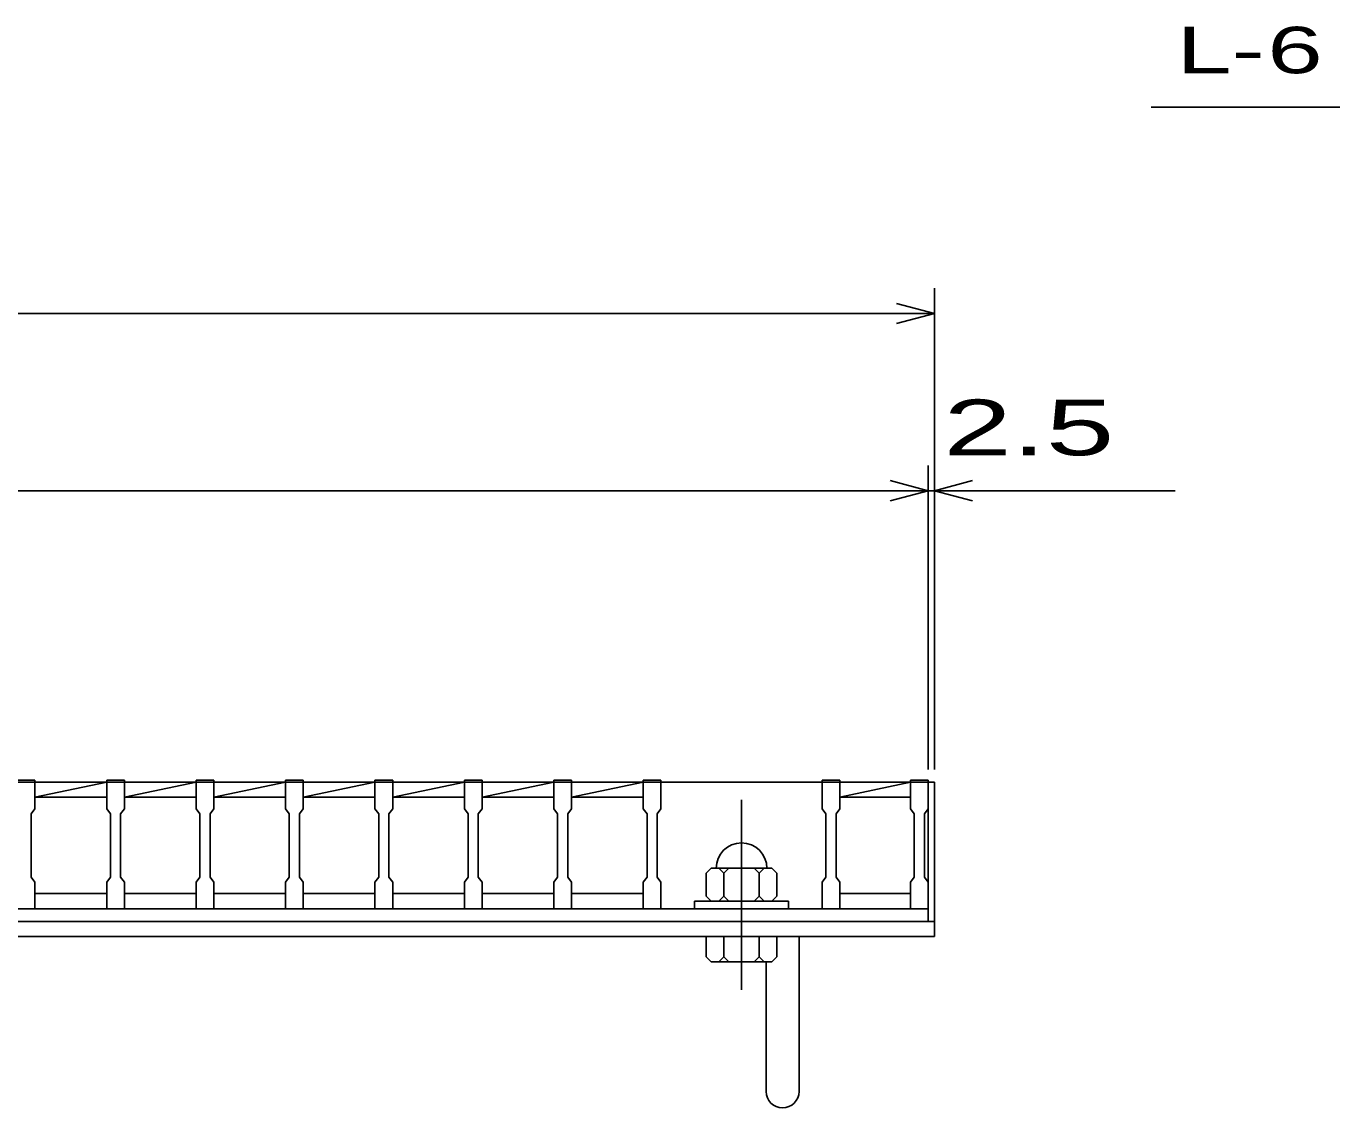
# Model space of a CAD drawing. Units: millimetres, scale not verified. Extents: x -1820 to 1731, y -1282 to 1054.
# Drawn here: x -709 to -194, y -676 to -249 of the extents above; entities that cross this region are included whole.
import ezdxf
from ezdxf.enums import TextEntityAlignment as Align

# ---------------------------------------------------------------- set-up
doc = ezdxf.new("R2010")
doc.units = ezdxf.units.MM
doc.header["$LTSCALE"] = 10
doc.linetypes.add('CHAIN', pattern=[18.5, 12, -1.5, 3.5, -1.5])
for name, color, linetype, lineweight in [('16', 3, 'Continuous', 25), ('19', 6, 'Continuous', 25), ('22', 4, 'Continuous', 25)]:
    doc.layers.add(name, color=color, linetype=linetype, lineweight=lineweight)
doc.styles.add('ベクトル', font='')
doc.styles.get('ベクトル').set_extended_font_data('ベクトル')

msp = doc.modelspace()

# ---------------------------------------------------------------- linework, layer by layer
at = {"layer": '16'}
for p, q in [((-712.6, -546.8), (-705.6, -546.8)), ((-705.6, -547.5), (-712.6, -547.5)), ((-705.6, -546.8), (-705.6, -547.5)), ((-705.6, -558), (-705.6, -547.5)), ((-705.6, -547.5), (-677.3, -547.5)), ((-705.6, -553.5), (-677.3, -547.5)), ((-677.3, -547.5), (-677.3, -546.8)), ((-677.3, -546.8), (-670.3, -546.8)), ((-677.3, -547.5), (-677.3, -558)), ((-670.3, -547.5), (-677.3, -547.5)), ((-670.3, -546.8), (-670.3, -547.5)), ((-670.3, -558), (-670.3, -547.5)), ((-670.3, -547.5), (-642, -547.5)), ((-670.3, -553.5), (-642, -547.5)), ((-642, -547.5), (-642, -546.8)), ((-642, -546.8), (-635, -546.8)), ((-642, -547.5), (-642, -558)), ((-635, -547.5), (-642, -547.5)), ((-635, -546.8), (-635, -547.5)), ((-635, -558), (-635, -547.5)), ((-635, -547.5), (-606.7, -547.5)), ((-635, -553.5), (-606.7, -547.5)), ((-606.7, -547.5), (-606.7, -546.8)), ((-606.7, -546.8), (-599.7, -546.8)), ((-606.7, -547.5), (-606.7, -558)), ((-599.7, -547.5), (-606.7, -547.5)), ((-599.7, -546.8), (-599.7, -547.5)), ((-599.7, -558), (-599.7, -547.5)), ((-599.7, -547.5), (-571.4, -547.5)), ((-599.7, -553.5), (-571.4, -547.5)), ((-571.4, -547.5), (-571.4, -546.8)), ((-571.4, -546.8), (-564.4, -546.8)), ((-571.4, -547.5), (-571.4, -558)), ((-564.4, -547.5), (-571.4, -547.5)), ((-564.4, -546.8), (-564.4, -547.5)), ((-564.4, -558), (-564.4, -547.5)), ((-564.4, -547.5), (-536.1, -547.5)), ((-564.4, -553.5), (-536.1, -547.5)), ((-536.1, -547.5), (-536.1, -546.8)), ((-536.1, -546.8), (-529.1, -546.8)), ((-536.1, -547.5), (-536.1, -558)), ((-529.1, -547.5), (-536.1, -547.5)), ((-529.1, -546.8), (-529.1, -547.5)), ((-529.1, -558), (-529.1, -547.5)), ((-529.1, -547.5), (-500.8, -547.5)), ((-529.1, -553.5), (-500.8, -547.5)), ((-500.8, -547.5), (-500.8, -546.8)), ((-500.8, -546.8), (-493.8, -546.8)), ((-500.8, -547.5), (-500.8, -558)), ((-493.8, -547.5), (-500.8, -547.5)), ((-493.8, -546.8), (-493.8, -547.5)), ((-493.8, -558), (-493.8, -547.5)), ((-493.8, -547.5), (-465.5, -547.5)), ((-493.8, -553.5), (-465.5, -547.5)), ((-465.5, -547.5), (-465.5, -546.8)), ((-465.5, -546.8), (-458.5, -546.8)), ((-465.5, -547.5), (-465.5, -558)), ((-458.5, -547.5), (-465.5, -547.5)), ((-458.5, -546.8), (-458.5, -547.5)), ((-458.5, -558), (-458.5, -547.5)), ((-458.5, -547.5), (-394.9, -547.5)), ((-394.9, -547.5), (-394.9, -546.8)), ((-394.9, -546.8), (-387.9, -546.8)), ((-394.9, -547.5), (-394.9, -558)), ((-387.9, -547.5), (-394.9, -547.5)), ((-387.9, -546.8), (-387.9, -547.5)), ((-387.9, -558), (-387.9, -547.5)), ((-387.9, -547.5), (-360, -547.5)), ((-387.9, -553.5), (-360, -547.58)), ((-360, -547.5), (-360, -546.8)), ((-360, -546.8), (-353, -546.8)), ((-360, -547.5), (-360, -558)), ((-353, -547.5), (-360, -547.5)), ((-353, -546.8), (-353, -547.5)), ((-353, -558), (-353, -547.5)), ((-353, -591.5), (-353, -547.5)), ((-705.6, -553.5), (-677.3, -553.5)), ((-670.3, -553.5), (-642, -553.5)), ((-635, -553.5), (-606.7, -553.5)), ((-599.7, -553.5), (-571.4, -553.5)), ((-564.4, -553.5), (-536.1, -553.5)), ((-529.1, -553.5), (-500.8, -553.5)), ((-493.8, -553.5), (-465.5, -553.5)), ((-387.9, -553.5), (-360, -553.5)), ((-707.1, -560), (-705.6, -558)), ((-707.1, -585), (-707.1, -560)), ((-677.3, -558), (-675.8, -560)), ((-675.8, -560), (-675.8, -585)), ((-671.8, -560), (-670.3, -558)), ((-671.8, -585), (-671.8, -560)), ((-642, -558), (-640.5, -560)), ((-640.5, -560), (-640.5, -585)), ((-636.5, -560), (-635, -558)), ((-636.5, -585), (-636.5, -560)), ((-606.7, -558), (-605.2, -560)), ((-605.2, -560), (-605.2, -585)), ((-601.2, -560), (-599.7, -558)), ((-601.2, -585), (-601.2, -560)), ((-571.4, -558), (-569.9, -560)), ((-569.9, -560), (-569.9, -585)), ((-565.9, -560), (-564.4, -558)), ((-565.9, -585), (-565.9, -560)), ((-536.1, -558), (-534.6, -560)), ((-534.6, -560), (-534.6, -585)), ((-530.6, -560), (-529.1, -558)), ((-530.6, -585), (-530.6, -560)), ((-500.8, -558), (-499.3, -560)), ((-499.3, -560), (-499.3, -585)), ((-495.3, -560), (-493.8, -558)), ((-495.3, -585), (-495.3, -560)), ((-465.5, -558), (-464, -560)), ((-464, -560), (-464, -585)), ((-460, -560), (-458.5, -558)), ((-460, -585), (-460, -560)), ((-394.9, -558), (-393.4, -560)), ((-393.4, -560), (-393.4, -585)), ((-389.4, -560), (-387.9, -558)), ((-389.4, -585), (-389.4, -560)), ((-360, -558), (-358.5, -560)), ((-358.5, -560), (-358.5, -585)), ((-354.5, -560), (-353, -558)), ((-354.5, -585), (-354.5, -560)), ((-438.7, -581.5), (-440.7, -583.5)), ((-438.7, -581.5), (-414.7, -581.5)), ((-433.7, -583.5), (-435.7, -581.5)), ((-433.7, -583.5), (-431.7, -581.5)), ((-419.7, -583.5), (-421.7, -581.5)), ((-419.7, -583.5), (-417.7, -581.5)), ((-412.7, -583.5), (-414.7, -581.5)), ((-705.6, -587), (-707.1, -585)), ((-705.6, -597.5), (-705.6, -587)), ((-675.8, -585), (-677.3, -587)), ((-677.3, -587), (-677.3, -597.5)), ((-670.3, -587), (-671.8, -585)), ((-670.3, -597.5), (-670.3, -587)), ((-640.5, -585), (-642, -587)), ((-642, -587), (-642, -597.5)), ((-635, -587), (-636.5, -585)), ((-635, -597.5), (-635, -587)), ((-605.2, -585), (-606.7, -587)), ((-606.7, -587), (-606.7, -597.5)), ((-599.7, -587), (-601.2, -585)), ((-599.7, -597.5), (-599.7, -587)), ((-569.9, -585), (-571.4, -587)), ((-571.4, -587), (-571.4, -597.5)), ((-564.4, -587), (-565.9, -585)), ((-564.4, -597.5), (-564.4, -587)), ((-534.6, -585), (-536.1, -587)), ((-536.1, -587), (-536.1, -597.5)), ((-529.1, -587), (-530.6, -585)), ((-529.1, -597.5), (-529.1, -587)), ((-499.3, -585), (-500.8, -587)), ((-500.8, -587), (-500.8, -597.5)), ((-493.8, -587), (-495.3, -585)), ((-493.8, -597.5), (-493.8, -587)), ((-464, -585), (-465.5, -587)), ((-465.5, -587), (-465.5, -597.5)), ((-458.5, -587), (-460, -585)), ((-458.5, -597.5), (-458.5, -587)), ((-440.7, -592.5), (-440.7, -583.5)), ((-433.7, -592.5), (-433.7, -583.5)), ((-419.7, -592.5), (-419.7, -583.5)), ((-412.7, -592.5), (-412.7, -583.5)), ((-393.4, -585), (-394.9, -587)), ((-394.9, -587), (-394.9, -597.5)), ((-387.9, -587), (-389.4, -585)), ((-387.9, -597.5), (-387.9, -587)), ((-358.5, -585), (-360, -587)), ((-360, -587), (-360, -597.5)), ((-353, -587), (-354.5, -585)), ((-353, -597.5), (-353, -587)), ((-705.6, -591.5), (-677.3, -591.5)), ((-670.3, -591.5), (-642, -591.5)), ((-635, -591.5), (-606.7, -591.5)), ((-599.7, -591.5), (-571.4, -591.5)), ((-564.4, -591.5), (-536.1, -591.5)), ((-529.1, -591.5), (-500.8, -591.5)), ((-493.8, -591.5), (-465.5, -591.5)), ((-440.7, -592.5), (-438.7, -594.5)), ((-435.7, -594.5), (-433.7, -592.5)), ((-433.7, -592.5), (-431.7, -594.5)), ((-421.7, -594.5), (-419.7, -592.5)), ((-419.7, -592.5), (-417.7, -594.5)), ((-414.7, -594.5), (-412.7, -592.5)), ((-387.9, -591.5), (-360, -591.5)), ((-1348, -597.5), (-353, -597.5)), ((-712.6, -597.5), (-705.6, -597.5)), ((-677.3, -597.5), (-670.3, -597.5)), ((-642, -597.5), (-635, -597.5)), ((-606.7, -597.5), (-599.7, -597.5)), ((-571.4, -597.5), (-564.4, -597.5)), ((-536.1, -597.5), (-529.1, -597.5)), ((-500.8, -597.5), (-493.8, -597.5)), ((-465.5, -597.5), (-458.5, -597.5)), ((-458.5, -597.5), (-394.9, -597.5)), ((-445.2, -597.5), (-445.2, -594.5)), ((-445.2, -594.5), (-408.2, -594.5)), ((-445.2, -597.5), (-408.2, -597.5)), ((-408.2, -597.5), (-408.2, -594.5)), ((-394.9, -597.5), (-387.9, -597.5)), ((-360, -597.5), (-353, -597.5)), ((-353, -602.5), (-353, -597.5)), ((-1348, -602.5), (-353, -602.5))]:
    msp.add_line(p, q, dxfattribs=at)
at = {"layer": '16', "linetype": 'CHAIN'}
msp.add_line((-426.7, -629.5), (-426.7, -554.5), dxfattribs=at)
at = {"layer": '16'}
msp.add_arc((-426.7, -581.5), 10, 0, 180, dxfattribs=at)
at = {"layer": '19'}
for p, q in [((-353, -547.5), (-350.5, -547.5)), ((-350.5, -547.5), (-350.5, -602.5)), ((-1350.5, -602.5), (-350.5, -602.5)), ((-350.5, -602.5), (-350.5, -608.5)), ((-350.5, -608.5), (-1350.5, -608.5)), ((-440.7, -616.5), (-440.7, -608.5)), ((-440.7, -608.5), (-412.7, -608.5)), ((-433.7, -616.5), (-433.7, -608.5)), ((-419.7, -616.5), (-419.7, -608.5)), ((-412.7, -616.5), (-412.7, -608.5)), ((-404, -669.61), (-404, -608.5)), ((-440.7, -616.5), (-438.7, -618.5)), ((-438.7, -618.5), (-414.7, -618.5)), ((-433.7, -616.5), (-435.7, -618.5)), ((-431.7, -618.5), (-433.7, -616.5)), ((-419.7, -616.5), (-421.7, -618.5)), ((-417.7, -618.5), (-419.7, -616.5)), ((-417, -669.61), (-417, -618.5)), ((-414.7, -618.5), (-412.7, -616.5))]:
    msp.add_line(p, q, dxfattribs=at)
msp.add_arc((-410.5, -669.61), 6.5, 180, 0, dxfattribs=at)
at = {"layer": '22'}
for p, q in [((-265, -281), (-65, -281)), ((-350.5, -542.5), (-350.5, -352.5)), ((-350.5, -362.5), (-365.5, -358.5)), ((-1350.5, -362.5), (-350.5, -362.5)), ((-365.5, -366.5), (-350.5, -362.5)), ((-353, -542.5), (-353, -422.5)), ((-350.5, -542.5), (-350.5, -422.5)), ((-1348, -432.5), (-353, -432.5)), ((-353, -432.5), (-368, -428.5)), ((-368, -436.5), (-353, -432.5)), ((-353, -432.5), (-350.5, -432.5)), ((-350.5, -432.5), (-335.5, -428.5)), ((-335.5, -436.5), (-350.5, -432.5)), ((-350.5, -432.5), (-255.5, -432.5))]:
    msp.add_line(p, q, dxfattribs=at)

# ---------------------------------------------------------------- texts
at = {"layer": '22', "color": 2, "style": 'ベクトル'}
for s, height, width, p in [('L-', 18.33, 1.6, (-255, -258.5)), (' 6 ', 18.33, 1.6, (-230, -258.5)), (' 2.5 ', 21.99, 1.65, (-360.5, -407.5))]:
    msp.add_text(s, height=height, dxfattribs=dict(at, width=width)).set_placement(p, align=Align.MIDDLE_LEFT)

doc.saveas('drawing.dxf')
